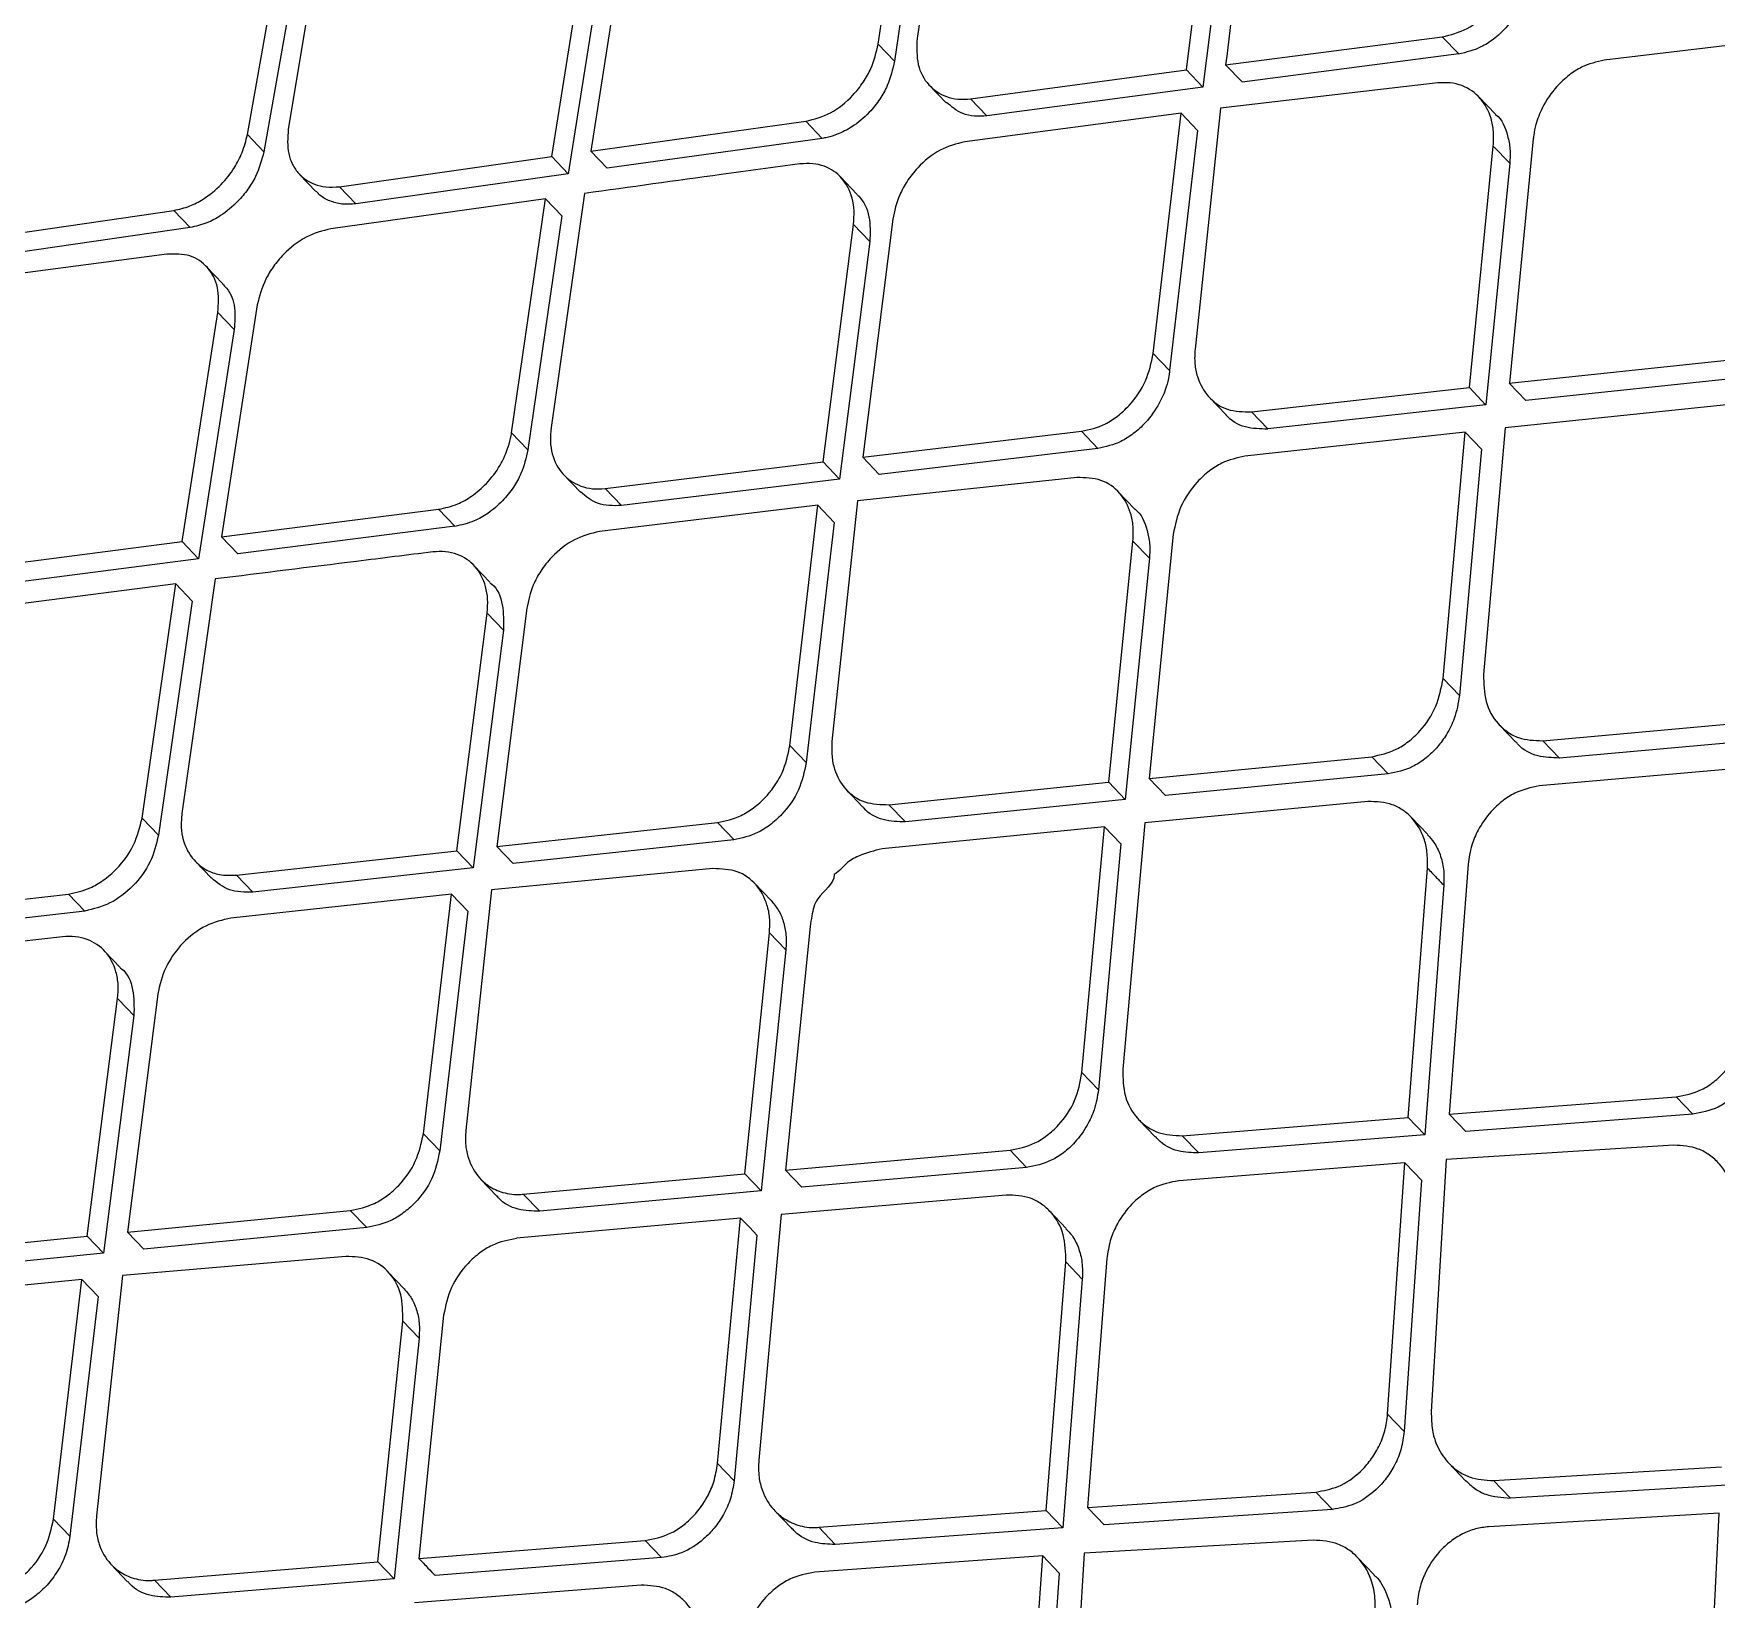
# Model space of a CAD drawing. Extents: x 832 to 912, y 781 to 934.
# Drawn here: x 900.646 to 901.772, y 812.053 to 813.1 of the extents above; entities that cross this region are included whole.
import ezdxf

# ---------------------------------------------------------------- set-up
doc = ezdxf.new("R2010")
doc.units = 0
doc.header["$MEASUREMENT"] = 0
doc.layers.add('1', color=4, linetype='Continuous')

# ---------------------------------------------------------------- blocks, each defined once
blk = doc.blocks.new('2026 SOVEREIGN HL')
at = {"layer": '1', "color": 3, "linetype": 'Continuous', "lineweight": 25}
for p, q in [((69.482, 15.9986), (69.5048, 16.1549)), ((69.5306, 16.1588), (69.508, 16.0023)), ((69.5158, 16.1434), (69.4929, 15.9872)), ((69.6881, 15.9813), (69.7085, 16.1402)), ((69.7195, 16.1287), (69.6991, 15.9698)), ((69.0601, 15.938), (69.087, 16.0901)), ((69.1127, 16.0941), (69.0874, 15.9416)), ((69.098, 16.0786), (69.0711, 15.9266)), ((69.2637, 15.9234), (69.288, 16.0765)), ((69.314, 16.0819), (69.2898, 15.927)), ((69.2989, 16.065), (69.2747, 15.9119)), ((70.1137, 16.0053), (69.9676, 15.9878)), ((69.482, 15.9986), (69.4929, 15.9872)), ((69.7144, 15.9847), (69.8593, 16.0034)), ((69.8593, 16.0034), (69.8703, 15.992)), ((69.7144, 15.9847), (69.7254, 15.9733)), ((69.8703, 15.992), (69.7254, 15.9732)), ((69.5166, 15.9707), (69.5275, 15.9593)), ((69.5438, 15.962), (69.6881, 15.9813)), ((69.6881, 15.9813), (69.6991, 15.9698)), ((69.8563, 15.9726), (69.7109, 15.9557)), ((69.5547, 15.9505), (69.5438, 15.962)), ((69.6991, 15.9698), (69.5547, 15.9505)), ((69.8948, 15.9517), (69.8838, 15.9632)), ((69.6846, 15.9523), (69.54, 15.9332)), ((69.666, 15.7916), (69.6846, 15.9523)), ((69.6956, 15.9408), (69.6846, 15.9523)), ((69.7109, 15.9557), (69.6939, 15.7944)), ((69.0601, 15.938), (69.0711, 15.9266)), ((69.2898, 15.927), (69.4336, 15.947)), ((69.4336, 15.947), (69.4445, 15.9355)), ((69.6956, 15.9408), (69.6769, 15.7801)), ((69.2898, 15.927), (69.3008, 15.9156)), ((69.4445, 15.9355), (69.3008, 15.9156)), ((69.8774, 15.7688), (69.8934, 15.9304)), ((69.8934, 15.9304), (69.9044, 15.9189)), ((69.9201, 15.9352), (69.9042, 15.7717)), ((69.1217, 15.9032), (69.2637, 15.9234)), ((69.2637, 15.9234), (69.2747, 15.9119)), ((69.9044, 15.9189), (69.8884, 15.7573)), ((69.095, 15.9114), (69.1059, 15.9)), ((69.1217, 15.9032), (69.1327, 15.8918)), ((69.2747, 15.9119), (69.1327, 15.8918)), ((69.4678, 15.8982), (69.4568, 15.9097)), ((69.2595, 15.8951), (69.1159, 15.875)), ((69.2368, 15.7386), (69.2595, 15.8951)), ((69.2595, 15.8951), (69.2704, 15.8837)), ((69.2856, 15.8987), (69.2632, 15.742)), ((68.8679, 15.8665), (69.0108, 15.8873)), ((69.0108, 15.8873), (69.0217, 15.8759)), ((69.2704, 15.8837), (69.2477, 15.7272)), ((69.4918, 15.8814), (69.4717, 15.7222)), ((69.0218, 15.8759), (68.8788, 15.8551)), ((69.4452, 15.719), (69.4655, 15.878)), ((69.4655, 15.878), (69.4764, 15.8665)), ((69.0063, 15.8581), (68.8629, 15.839)), ((69.4764, 15.8665), (69.4561, 15.7075)), ((69.0436, 15.8383), (69.0326, 15.8498)), ((69.0667, 15.8241), (69.0428, 15.669)), ((69.0164, 15.6657), (69.0404, 15.819)), ((69.0404, 15.819), (69.0513, 15.8076)), ((69.0513, 15.8076), (69.0273, 15.6542)), ((69.666, 15.7916), (69.6769, 15.7801)), ((69.9041, 15.7717), (70.0519, 15.7874)), ((69.7317, 15.7525), (69.8774, 15.7688)), ((69.8883, 15.7573), (69.8774, 15.7688)), ((69.9041, 15.7717), (69.9152, 15.7602)), ((70.063, 15.7758), (69.9152, 15.7602)), ((69.7036, 15.7621), (69.7145, 15.7507)), ((69.8884, 15.7573), (69.7426, 15.7411)), ((70.0494, 15.7573), (69.9014, 15.7419)), ((69.7317, 15.7525), (69.7426, 15.7411)), ((69.2368, 15.7386), (69.2477, 15.7272)), ((69.4717, 15.7222), (69.618, 15.7395)), ((69.618, 15.7395), (69.6289, 15.728)), ((69.8746, 15.739), (69.7272, 15.7229)), ((69.8598, 15.5742), (69.8746, 15.739)), ((69.8746, 15.739), (69.8856, 15.7275)), ((69.9014, 15.7419), (69.8869, 15.5769)), ((69.629, 15.728), (69.4827, 15.7107)), ((69.8856, 15.7275), (69.8708, 15.5627)), ((69.2994, 15.7012), (69.4452, 15.719)), ((69.4452, 15.719), (69.4561, 15.7076)), ((69.4717, 15.7222), (69.4827, 15.7107)), ((69.2719, 15.7102), (69.2828, 15.6988)), ((69.3103, 15.6898), (69.2994, 15.7012)), ((69.4561, 15.7075), (69.3103, 15.6898)), ((69.615, 15.7086), (69.4682, 15.6931)), ((69.4417, 15.69), (69.2956, 15.6725)), ((69.4229, 15.5294), (69.4417, 15.69)), ((69.4417, 15.69), (69.4526, 15.6785)), ((69.4682, 15.6931), (69.4511, 15.532)), ((69.6537, 15.6875), (69.6426, 15.699)), ((69.0428, 15.669), (69.188, 15.6874)), ((69.1989, 15.676), (69.188, 15.6874)), ((69.4526, 15.6785), (69.4339, 15.5179)), ((69.0428, 15.669), (69.0537, 15.6576)), ((69.1989, 15.676), (69.0537, 15.6576)), ((69.6793, 15.6706), (69.6632, 15.5073)), ((68.8729, 15.6471), (69.0164, 15.6657)), ((69.0273, 15.6542), (69.0164, 15.6657)), ((69.6362, 15.5047), (69.6524, 15.6661)), ((69.6524, 15.6661), (69.6634, 15.6546)), ((69.0273, 15.6542), (68.8838, 15.6357)), ((69.2225, 15.6383), (69.2116, 15.6498)), ((69.6634, 15.6546), (69.6471, 15.4932)), ((69.0122, 15.6374), (68.8671, 15.6189)), ((68.9897, 15.4807), (69.0122, 15.6374)), ((69.0122, 15.6374), (69.0231, 15.6259)), ((69.0386, 15.6407), (69.0163, 15.4838)), ((69.0231, 15.6259), (69.0006, 15.4693)), ((69.2001, 15.4589), (69.2204, 15.6179)), ((69.2204, 15.6179), (69.2313, 15.6065)), ((69.2469, 15.6211), (69.2269, 15.4618)), ((69.2313, 15.6065), (69.2111, 15.4475)), ((69.8598, 15.5742), (69.8708, 15.5627)), ((69.8976, 15.543), (69.9085, 15.5315)), ((69.9265, 15.5325), (70.0765, 15.5459)), ((69.9265, 15.5325), (69.9376, 15.5209)), ((70.0876, 15.5343), (69.9376, 15.5209)), ((69.4229, 15.5294), (69.4339, 15.5179)), ((69.6632, 15.5073), (69.8121, 15.5218)), ((69.8121, 15.5218), (69.8231, 15.5103)), ((69.8231, 15.5103), (69.6741, 15.4958)), ((70.0744, 15.5154), (69.9241, 15.5023)), ((69.4609, 15.4996), (69.4718, 15.4881)), ((69.4892, 15.4897), (69.6361, 15.5047)), ((69.6362, 15.5047), (69.6471, 15.4932)), ((69.6632, 15.5073), (69.6741, 15.4958)), ((69.4892, 15.4897), (69.5002, 15.4782)), ((69.6471, 15.4932), (69.5002, 15.4782)), ((69.8096, 15.4918), (69.6603, 15.4776)), ((68.9897, 15.4807), (69.0006, 15.4693)), ((69.2269, 15.4618), (69.3745, 15.4777)), ((69.3745, 15.4777), (69.3855, 15.4663)), ((69.6603, 15.4776), (69.6456, 15.3128)), ((69.8496, 15.4697), (69.8385, 15.4813)), ((69.3855, 15.4662), (69.2378, 15.4504)), ((69.6333, 15.4749), (69.4847, 15.4601)), ((69.6183, 15.3104), (69.6333, 15.4749)), ((69.6333, 15.4749), (69.6443, 15.4634)), ((69.0529, 15.4426), (69.2001, 15.4589)), ((69.2001, 15.4589), (69.211, 15.4475)), ((69.2269, 15.4618), (69.2378, 15.4504)), ((69.6443, 15.4634), (69.6293, 15.2989)), ((69.0251, 15.4519), (69.036, 15.4405)), ((69.0529, 15.4426), (69.0638, 15.4312)), ((69.211, 15.4475), (69.0638, 15.4312)), ((69.3715, 15.4469), (69.2234, 15.4328)), ((69.8365, 15.2805), (69.8493, 15.4473)), ((69.8765, 15.4498), (69.864, 15.2827)), ((69.2234, 15.4328), (69.2062, 15.2717)), ((69.4104, 15.4255), (69.3994, 15.437)), ((69.8603, 15.4358), (69.8476, 15.2689)), ((68.7938, 15.413), (68.9405, 15.4299)), ((68.9405, 15.4299), (68.9513, 15.4185)), ((69.1966, 15.4299), (69.0491, 15.4138)), ((69.1778, 15.2694), (69.1966, 15.4299)), ((69.2075, 15.4185), (69.1966, 15.4299)), ((68.9514, 15.4185), (68.8047, 15.4016)), ((69.2075, 15.4185), (69.1887, 15.258)), ((69.4364, 15.4083), (69.42, 15.2452)), ((68.9365, 15.4013), (68.7896, 15.3847)), ((69.3928, 15.2428), (69.4093, 15.404)), ((69.4093, 15.404), (69.4202, 15.3926)), ((68.9753, 15.3806), (68.9643, 15.392)), ((69.4202, 15.3926), (69.4038, 15.2313)), ((69.0001, 15.3629), (68.98, 15.2037)), ((68.953, 15.201), (68.9733, 15.36)), ((68.9842, 15.3486), (68.9639, 15.1896)), ((69.6183, 15.3104), (69.6293, 15.2989)), ((69.864, 15.2827), (70.0158, 15.2942)), ((70.0158, 15.2942), (70.0269, 15.2826)), ((69.6563, 15.2789), (69.6672, 15.2675)), ((69.6854, 15.2682), (69.8365, 15.2805)), ((69.8365, 15.2805), (69.8475, 15.269)), ((70.0269, 15.2826), (69.8751, 15.2711)), ((69.1778, 15.2694), (69.1887, 15.258)), ((69.6965, 15.2567), (69.6854, 15.2682)), ((69.8476, 15.2689), (69.6964, 15.2567)), ((70.0142, 15.2619), (69.8618, 15.2522)), ((69.42, 15.2452), (69.5702, 15.2585)), ((69.5812, 15.247), (69.5702, 15.2585)), ((69.8618, 15.2522), (69.8519, 15.0835)), ((69.2161, 15.2392), (69.227, 15.2278)), ((69.2446, 15.2291), (69.3928, 15.2428)), ((69.4038, 15.2313), (69.3928, 15.2428)), ((69.42, 15.2452), (69.431, 15.2337)), ((69.5812, 15.2469), (69.431, 15.2337)), ((69.8343, 15.2501), (69.683, 15.2381)), ((69.8227, 15.082), (69.8343, 15.2501)), ((69.2446, 15.2291), (69.2556, 15.2177)), ((69.4038, 15.2313), (69.2556, 15.2177)), ((69.5676, 15.2285), (69.4172, 15.2155)), ((69.8454, 15.2385), (69.8338, 15.0704)), ((68.98, 15.2037), (69.1289, 15.2182)), ((69.1289, 15.2182), (69.1399, 15.2067)), ((69.6078, 15.2062), (69.5967, 15.2178)), ((69.1399, 15.2067), (68.9909, 15.1923)), ((69.3899, 15.2131), (69.2401, 15.1996)), ((69.3746, 15.0489), (69.3899, 15.2131)), ((69.4172, 15.2155), (69.4021, 15.0511)), ((68.8044, 15.1861), (68.953, 15.201)), ((68.953, 15.201), (68.9639, 15.1896)), ((68.98, 15.2037), (68.9909, 15.1923)), ((69.4009, 15.2016), (69.3856, 15.0374)), ((68.9639, 15.1896), (68.8153, 15.1747)), ((69.1259, 15.1874), (68.9765, 15.1747)), ((69.5943, 15.0174), (69.6075, 15.1838)), ((69.6075, 15.1838), (69.6185, 15.1723)), ((69.635, 15.186), (69.622, 15.0194)), ((68.9494, 15.172), (68.8006, 15.1574)), ((68.9304, 15.0117), (68.9494, 15.172)), ((68.9494, 15.172), (68.9603, 15.1606)), ((68.9765, 15.1747), (68.9591, 15.0138)), ((69.165, 15.1657), (69.154, 15.1772)), ((69.6185, 15.1723), (69.6054, 15.0058)), ((68.9603, 15.1606), (68.9414, 15.0002)), ((69.1473, 14.9832), (69.164, 15.1442)), ((69.164, 15.1442), (69.1749, 15.1327)), ((69.1913, 15.1482), (69.1747, 14.9854)), ((69.1749, 15.1327), (69.1582, 14.9717)), ((69.8227, 15.082), (69.8338, 15.0704)), ((69.3746, 15.0489), (69.3856, 15.0374)), ((69.8637, 15.0491), (69.8748, 15.0374)), ((69.8936, 15.0375), (70.0461, 15.0467)), ((69.8936, 15.0375), (69.9048, 15.0259)), ((69.622, 15.0194), (69.7748, 15.0298)), ((69.7859, 15.0182), (69.7748, 15.0298)), ((69.9048, 15.0259), (70.0572, 15.035)), ((69.4129, 15.0172), (69.4238, 15.0058)), ((69.4422, 15.0063), (69.5943, 15.0174)), ((69.5943, 15.0174), (69.6054, 15.0058)), ((69.7859, 15.0182), (69.6331, 15.0078)), ((70.0445, 15.0157), (69.8903, 15.0066)), ((70.0361, 14.8442), (70.0445, 15.0157)), ((68.9304, 15.0117), (68.9414, 15.0003)), ((69.4422, 15.0063), (69.4532, 14.9947)), ((69.6054, 15.0058), (69.4532, 14.9947)), ((69.1747, 14.9854), (69.3261, 14.9974)), ((69.3261, 14.9974), (69.337, 14.9859)), ((69.7731, 14.9976), (69.6198, 14.989)), ((68.9691, 14.9812), (68.9799, 14.9698)), ((68.9979, 14.9708), (69.1473, 14.9832)), ((69.1582, 14.9717), (69.1473, 14.9832)), ((69.3371, 14.9859), (69.1857, 14.9739)), ((69.5921, 14.9871), (69.4397, 14.9762)), ((69.58, 14.8195), (69.5921, 14.9871)), ((69.6031, 14.9755), (69.5921, 14.9871)), ((69.6198, 14.989), (69.6094, 14.8208)), ((69.8137, 14.9744), (69.8026, 14.986)), ((68.9979, 14.9708), (69.0088, 14.9594)), ((69.1582, 14.9717), (69.0088, 14.9594)), ((69.6031, 14.9755), (69.5911, 14.8079)), ((69.3234, 14.9675), (69.1718, 14.9557))]:
    blk.add_line(p, q, dxfattribs=at)
at = {"layer": '1', "color": 3, "linetype": 'Continuous', "lineweight": 25, "flags": 128}
for points in [[(68.9733, 15.36), (68.9794, 15.3536), (68.9842, 15.3486)], [(69.864, 15.2827), (69.8702, 15.2762), (69.8751, 15.2711)], [(69.8343, 15.2501), (69.8405, 15.2436), (69.8454, 15.2385)], [(69.3899, 15.2131), (69.3961, 15.2067), (69.4009, 15.2016)], [(69.622, 15.0194), (69.6282, 15.0129), (69.6331, 15.0078)]]:
    blk.add_lwpolyline(points, dxfattribs=at)
at = {"layer": '1', "color": 3, "linetype": 'Continuous', "lineweight": 25}
for points, knots in [([(65.4805, 14.9097), (65.4954, 14.905), (65.5217, 14.8965), (65.5566, 14.892), (65.5795, 14.891), (65.5911, 14.8911), (65.5947, 14.8911), (65.5959, 14.8912), (65.5963, 14.8912), (65.5964, 14.8912), (65.5965, 14.8912), (65.5965, 14.8912), (65.5965, 14.8912), (65.5965, 14.8912), (65.5965, 14.8912), (65.5965, 14.8912), (65.6263, 14.8912), (65.6136, 14.8927), (65.6534, 14.8961), (65.6787, 14.9014), (65.7112, 14.9089), (65.7531, 14.9211), (65.8044, 14.9392), (65.8688, 14.966), (65.9413, 15.0004), (66.0228, 15.0438), (66.1029, 15.0899), (66.1643, 15.1274), (66.2072, 15.1546), (66.2337, 15.1716), (66.2606, 15.1891), (66.2878, 15.2071), (66.312, 15.2232), (66.3347, 15.2386), (66.3575, 15.2543), (66.386, 15.274), (66.4202, 15.2979), (66.4842, 15.3434), (66.5681, 15.4049), (66.6612, 15.4756), (66.7204, 15.5216), (66.7506, 15.5453), (66.7612, 15.5536), (66.7733, 15.5632), (66.7947, 15.5801), (66.8274, 15.6062), (66.8676, 15.6387), (66.91, 15.6732), (66.9514, 15.7072), (66.989, 15.7385), (67.0247, 15.7685), (67.0604, 15.7987), (67.1271, 15.8554), (67.2155, 15.9321), (67.316, 16.0216), (67.3812, 16.0806), (67.4181, 16.1144), (67.4427, 16.137), (67.4761, 16.1679), (67.5263, 16.2146), (67.5885, 16.2732), (67.6523, 16.3343), (67.712, 16.3922), (67.7666, 16.4457), (67.8525, 16.5309), (67.9694, 16.6495), (68.1293, 16.8171), (68.2988, 17.0019), (68.4402, 17.1633), (68.5312, 17.2707), (68.5739, 17.3219), (68.6121, 17.3681), (68.6746, 17.4446), (68.7746, 17.5701), (68.8809, 17.7091), (68.9765, 17.8394), (69.0509, 17.9439), (69.1228, 18.0481), (69.192, 18.152), (69.2881, 18.3013), (69.4047, 18.4947), (69.5338, 18.7291), (69.6049, 18.8783), (69.6406, 18.9532)], [0, 0, 0, 0, 0.0215145, 0.0382231, 0.049275, 0.0525309, 0.0536757, 0.054024, 0.054147, 0.0541953, 0.0542155, 0.054224, 0.0542278, 0.0542294, 0.0542302, 0.0542305, 0.0542309, 0.0658663, 0.0777042, 0.0883525, 0.0998255, 0.1142399, 0.1350693, 0.1532576, 0.1775272, 0.2016096, 0.2232694, 0.2424301, 0.2489663, 0.2555068, 0.262051, 0.2685981, 0.2751474, 0.2792478, 0.2845731, 0.2911234, 0.298898, 0.307896, 0.3340976, 0.3537092, 0.36675, 0.3708131, 0.3722312, 0.3732407, 0.3781831, 0.3852569, 0.3930127, 0.4023259, 0.4104546, 0.4174411, 0.4243894, 0.431299, 0.43817, 0.4628618, 0.4817823, 0.4949788, 0.499442, 0.5024858, 0.5087589, 0.5181035, 0.5305057, 0.5433754, 0.5536105, 0.5637453, 0.5737807, 0.6015179, 0.6291484, 0.6641466, 0.6989752, 0.7126168, 0.7191848, 0.7250958, 0.7361294, 0.7580758, 0.7885908, 0.8061617, 0.8237217, 0.8412768, 0.8588323, 0.8763941, 0.9174204, 0.9585978, 1, 1, 1, 1]), ([(69.6065, 18.9129), (69.5782, 18.8534), (69.5244, 18.7406), (69.4354, 18.574), (69.3496, 18.4237), (69.2622, 18.2795), (69.1778, 18.1472), (69.101, 18.0324), (69.035, 17.9367), (68.9684, 17.8426), (68.8878, 17.7323), (68.7904, 17.6033), (68.6745, 17.4558), (68.5395, 17.2906), (68.3885, 17.1137), (68.2269, 16.9324), (68.0418, 16.7332), (67.8338, 16.5193), (67.6042, 16.2948), (67.3935, 16.0987), (67.2045, 15.9301), (67.0438, 15.792), (66.901, 15.6737), (66.7828, 15.5789), (66.6897, 15.5064), (66.6241, 15.4565), (66.5725, 15.4181), (66.5215, 15.3805), (66.4551, 15.3327), (66.3736, 15.2757), (66.2852, 15.2165), (66.2005, 15.1627), (66.1278, 15.119), (66.0684, 15.0855), (66.0187, 15.0592), (65.9717, 15.0358), (65.9213, 15.0128), (65.8659, 14.9909), (65.8185, 14.9764), (65.7886, 14.9702), (65.7838, 14.9668), (65.7814, 14.9651)], [0, 0, 0, 0, 0.035233, 0.066778, 0.094695, 0.119027, 0.145937, 0.166549, 0.18087, 0.197245, 0.216811, 0.239717, 0.265991, 0.295669, 0.328489, 0.361939, 0.395475, 0.44033, 0.485361, 0.530564, 0.564577, 0.598359, 0.628394, 0.653635, 0.674034, 0.689556, 0.697814, 0.709342, 0.725144, 0.745213, 0.76935, 0.79292, 0.813873, 0.832207, 0.84794, 0.863522, 0.884035, 0.909391, 0.937921, 0.968247, 1, 1, 1, 1]), ([(69.641, 17.6616), (69.4833, 17.5178), (69.1657, 17.2279), (68.7018, 16.8035), (68.2618, 16.4006), (67.8608, 16.0334), (67.4617, 15.6678), (67.0552, 15.2956), (66.6322, 14.9086), (66.2807, 14.5874), (65.9979, 14.3293), (65.7814, 14.1317), (65.5638, 13.9332), (65.334, 13.7237), (65.0805, 13.4927), (64.7963, 13.2339), (64.4693, 12.9363), (64.0973, 12.5978), (63.6781, 12.2164), (63.2219, 11.801), (62.7439, 11.3655), (62.4182, 11.0681), (62.2568, 10.9207)], [0, 0, 0, 0, 0.064054, 0.129032, 0.188708, 0.243101, 0.2922, 0.351151, 0.408466, 0.464244, 0.494021, 0.523341, 0.552204, 0.582375, 0.616658, 0.65509, 0.697674, 0.749316, 0.805991, 0.867686, 0.93442, 1, 1, 1, 1]), ([(66.0174, 14.2119), (66.4587, 14.6174), (67.1373, 15.2408), (68.348, 16.3776), (69.1193, 17.1068), (69.6565, 17.6146)], [0, 0, 0, 0, 0.360926, 0.55487, 1, 1, 1, 1]), ([(69.8956, 17.5244), (69.9104, 17.4674), (69.94, 17.3529), (69.9947, 17.1517), (70.0555, 16.9328), (70.1216, 16.6962), (70.1917, 16.4446), (70.2775, 16.1329), (70.3789, 15.7562), (70.4922, 15.3123), (70.6033, 14.8524), (70.6708, 14.5368), (70.7045, 14.3787)], [0, 0, 0, 0, 0.080976, 0.162707, 0.245456, 0.32577, 0.407713, 0.491267, 0.616464, 0.743326, 0.871464, 1, 1, 1, 1]), ([(69.7345, 16.1439), (69.7344, 16.1433), (69.7341, 16.1413), (69.7332, 16.135), (69.7304, 16.1133), (69.724, 16.0622), (69.7182, 16.0154), (69.7144, 15.9847)], [0, 0, 0, 0, 0.0128, 0.037087, 0.1201, 0.423993, 1, 1, 1, 1]), ([(69.8593, 16.0034), (69.865, 16.0049), (69.8763, 16.0077), (69.8915, 16.0204), (69.9029, 16.0372), (69.9056, 16.0497), (69.9069, 16.056)], [0, 0, 0, 0, 0.250053, 0.499979, 0.749971, 1, 1, 1, 1]), ([(69.9179, 16.0445), (69.9171, 16.0399), (69.9156, 16.0317), (69.9098, 16.0198), (69.9026, 16.0098), (69.894, 16.0019), (69.8833, 15.995), (69.8753, 15.9931), (69.8703, 15.9919)], [0, 0, 0, 0, 0.183992, 0.325791, 0.500499, 0.645796, 0.777623, 1, 1, 1, 1]), ([(69.4336, 15.947), (69.4391, 15.9484), (69.4503, 15.9513), (69.4636, 15.9621), (69.4721, 15.9729), (69.4787, 15.9844), (69.4807, 15.9931), (69.482, 15.9986)], [0, 0, 0, 0, 0.249617, 0.499153, 0.643396, 0.775176, 1, 1, 1, 1]), ([(69.508, 16.0023), (69.5078, 15.9963), (69.5074, 15.9844), (69.515, 15.9706), (69.5252, 15.9638), (69.5352, 15.9614), (69.5409, 15.9618), (69.5438, 15.962)], [0, 0, 0, 0, 0.252627, 0.499381, 0.73889, 0.866871, 1, 1, 1, 1]), ([(69.4929, 15.9872), (69.4916, 15.9817), (69.4896, 15.9729), (69.4831, 15.9614), (69.4754, 15.9516), (69.4655, 15.9434), (69.4557, 15.9384), (69.449, 15.9363), (69.4456, 15.9357), (69.4445, 15.9355)], [0, 0, 0, 0, 0.225363, 0.356639, 0.499893, 0.697683, 0.847115, 0.947937, 1, 1, 1, 1]), ([(69.9676, 15.9878), (69.9625, 15.9867), (69.9544, 15.9848), (69.9438, 15.9779), (69.9344, 15.9692), (69.9265, 15.9577), (69.922, 15.9463), (69.9207, 15.9394), (69.9202, 15.9363), (69.9202, 15.9355), (69.9201, 15.9353), (69.9201, 15.9352), (69.9201, 15.9352), (69.9201, 15.9352)], [0, 0, 0, 0, 0.224428, 0.356, 0.499952, 0.716935, 0.872836, 0.967257, 0.991333, 0.997616, 0.99929, 0.999926, 1, 1, 1, 1]), ([(69.8934, 15.9304), (69.8936, 15.9337), (69.8939, 15.9401), (69.8917, 15.9514), (69.8854, 15.9633), (69.8749, 15.9705), (69.8647, 15.973), (69.8592, 15.9727), (69.8563, 15.9726)], [0, 0, 0, 0, 0.134082, 0.262235, 0.499997, 0.745245, 0.871517, 1, 1, 1, 1]), ([(69.5547, 15.9505), (69.5519, 15.9503), (69.5463, 15.95), (69.5364, 15.9521), (69.5311, 15.9567), (69.5277, 15.9596)], [0, 0, 0, 0, 0.270569, 0.537754, 1, 1, 1, 1]), ([(69.8947, 15.9516), (69.8949, 15.9515), (69.8993, 15.9486), (69.9025, 15.9398), (69.905, 15.9285), (69.9046, 15.9221), (69.9044, 15.9189)], [0, 0, 0, 0, 0.016495, 0.500193, 0.74827, 1, 1, 1, 1]), ([(69.0108, 15.8873), (69.0144, 15.8881), (69.021, 15.8896), (69.032, 15.8953), (69.0426, 15.9039), (69.0512, 15.9149), (69.0572, 15.9266), (69.0591, 15.934), (69.0601, 15.938)], [0, 0, 0, 0, 0.162395, 0.300045, 0.500153, 0.683107, 0.82822, 1, 1, 1, 1]), ([(69.0874, 15.9416), (69.087, 15.936), (69.0865, 15.9274), (69.0901, 15.9179), (69.0953, 15.9102), (69.1031, 15.905), (69.1127, 15.9026), (69.1186, 15.903), (69.1217, 15.9032)], [0, 0, 0, 0, 0.244421, 0.370996, 0.500187, 0.723209, 0.854988, 1, 1, 1, 1]), ([(69.0711, 15.9266), (69.0696, 15.921), (69.0673, 15.9123), (69.0605, 15.9012), (69.0528, 15.892), (69.0434, 15.8842), (69.0324, 15.8782), (69.0255, 15.8767), (69.0217, 15.8759)], [0, 0, 0, 0, 0.234126, 0.361309, 0.494948, 0.689981, 0.830476, 1, 1, 1, 1]), ([(69.54, 15.9332), (69.5344, 15.9318), (69.5232, 15.929), (69.5099, 15.9181), (69.5013, 15.9072), (69.4949, 15.8957), (69.4929, 15.8869), (69.4917, 15.8814)], [0, 0, 0, 0, 0.249637, 0.499222, 0.644567, 0.776642, 1, 1, 1, 1]), ([(69.4296, 15.9184), (69.4121, 15.916), (69.364, 15.9095), (69.3161, 15.9029), (69.2856, 15.8987)], [0, 0, 0, 0, 0.364695, 1, 1, 1, 1]), ([(69.4655, 15.878), (69.4657, 15.881), (69.4662, 15.8871), (69.4644, 15.8983), (69.4584, 15.9098), (69.4482, 15.9166), (69.4382, 15.919), (69.4325, 15.9186), (69.4296, 15.9184)], [0, 0, 0, 0, 0.128515, 0.254831, 0.500017, 0.737589, 0.865811, 1, 1, 1, 1]), ([(69.1327, 15.8918), (69.1295, 15.8915), (69.1233, 15.8911), (69.1153, 15.8934), (69.1094, 15.8964), (69.1069, 15.8993), (69.1061, 15.9002)], [0, 0, 0, 0, 0.302236, 0.591521, 0.867868, 1, 1, 1, 1]), ([(69.4677, 15.8981), (69.4681, 15.8977), (69.4722, 15.894), (69.4769, 15.8836), (69.4766, 15.8722), (69.4764, 15.8665)], [0, 0, 0, 0, 0.06129, 0.536986, 1, 1, 1, 1]), ([(69.1159, 15.875), (69.1103, 15.8736), (69.0991, 15.8707), (69.086, 15.8603), (69.0774, 15.85), (69.0705, 15.8388), (69.0682, 15.8299), (69.0667, 15.8241)], [0, 0, 0, 0, 0.249781, 0.499114, 0.63176, 0.759606, 1, 1, 1, 1]), ([(69.0404, 15.819), (69.0407, 15.8248), (69.0414, 15.8363), (69.0342, 15.8498), (69.0222, 15.8583), (69.0116, 15.8581), (69.0063, 15.8581)], [0, 0, 0, 0, 0.247059, 0.500285, 0.750016, 1, 1, 1, 1]), ([(69.0434, 15.8382), (69.0444, 15.8372), (69.0485, 15.8331), (69.0524, 15.8228), (69.0516, 15.8125), (69.0513, 15.8076)], [0, 0, 0, 0, 0.134533, 0.590655, 1, 1, 1, 1]), ([(69.618, 15.7395), (69.6234, 15.7407), (69.6317, 15.7426), (69.6424, 15.7496), (69.6521, 15.7586), (69.662, 15.7729), (69.6646, 15.7853), (69.666, 15.7916)], [0, 0, 0, 0, 0.237267, 0.365803, 0.500615, 0.750215, 1, 1, 1, 1]), ([(69.6939, 15.7944), (69.6937, 15.7912), (69.6934, 15.7848), (69.6958, 15.7735), (69.7023, 15.7618), (69.7151, 15.7528), (69.7261, 15.7526), (69.7317, 15.7525)], [0, 0, 0, 0, 0.135255, 0.263932, 0.500721, 0.74923, 1, 1, 1, 1]), ([(69.6769, 15.7801), (69.6769, 15.7797), (69.6767, 15.7785), (69.6762, 15.7749), (69.6745, 15.7679), (69.6698, 15.757), (69.6621, 15.7461), (69.653, 15.7379), (69.6423, 15.731), (69.6341, 15.7292), (69.6289, 15.728)], [0, 0, 0, 0, 0.017166, 0.047377, 0.146709, 0.29788, 0.500603, 0.642129, 0.772659, 1, 1, 1, 1]), ([(69.7426, 15.741), (69.7375, 15.7411), (69.7271, 15.7413), (69.7178, 15.7464), (69.7146, 15.7506), (69.7146, 15.7507)], [0, 0, 0, 0, 0.482742, 0.98667, 1, 1, 1, 1]), ([(69.188, 15.6874), (69.1923, 15.6883), (69.1997, 15.6899), (69.2107, 15.6962), (69.2207, 15.7047), (69.2289, 15.7156), (69.2338, 15.7261), (69.2359, 15.7336), (69.2366, 15.7373), (69.2368, 15.7386)], [0, 0, 0, 0, 0.190536, 0.330551, 0.500111, 0.694308, 0.842446, 0.944347, 1, 1, 1, 1]), ([(69.2632, 15.742), (69.2629, 15.7389), (69.2624, 15.7328), (69.2642, 15.7217), (69.2702, 15.7101), (69.2807, 15.7032), (69.2908, 15.7007), (69.2965, 15.7011), (69.2994, 15.7012)], [0, 0, 0, 0, 0.129033, 0.255545, 0.500114, 0.741854, 0.868996, 1, 1, 1, 1]), ([(69.2477, 15.7272), (69.2465, 15.7218), (69.2445, 15.7132), (69.238, 15.7016), (69.2306, 15.6924), (69.2216, 15.6847), (69.2107, 15.6785), (69.2033, 15.6769), (69.1989, 15.6759)], [0, 0, 0, 0, 0.220394, 0.353909, 0.502003, 0.669252, 0.808107, 1, 1, 1, 1]), ([(69.7272, 15.7229), (69.722, 15.7217), (69.7138, 15.7199), (69.7031, 15.713), (69.6931, 15.7039), (69.6832, 15.6894), (69.6806, 15.6769), (69.6793, 15.6706)], [0, 0, 0, 0, 0.227622, 0.35866, 0.50073, 0.750195, 1, 1, 1, 1]), ([(69.6524, 15.6661), (69.6526, 15.6694), (69.6529, 15.6759), (69.6506, 15.6872), (69.6442, 15.699), (69.6315, 15.7082), (69.6205, 15.7085), (69.615, 15.7086)], [0, 0, 0, 0, 0.135956, 0.264869, 0.500688, 0.747834, 1, 1, 1, 1]), ([(69.3103, 15.6898), (69.3047, 15.6897), (69.294, 15.6896), (69.2865, 15.696), (69.2829, 15.6991)], [0, 0, 0, 0, 0.5241335, 1, 1, 1, 1]), ([(69.6536, 15.6875), (69.6537, 15.6874), (69.6581, 15.6845), (69.6614, 15.6759), (69.6639, 15.6644), (69.6636, 15.6579), (69.6634, 15.6546)], [0, 0, 0, 0, 0.004244, 0.490992, 0.742971, 1, 1, 1, 1]), ([(69.2956, 15.6725), (69.2899, 15.6711), (69.2786, 15.6683), (69.265, 15.6575), (69.2563, 15.6465), (69.2499, 15.6349), (69.2481, 15.6263), (69.2469, 15.6211)], [0, 0, 0, 0, 0.249576, 0.49913, 0.651202, 0.785503, 1, 1, 1, 1]), ([(69.1841, 15.6588), (69.1671, 15.6567), (69.1185, 15.6507), (69.0701, 15.6446), (69.0386, 15.6407)], [0, 0, 0, 0, 0.3504492, 1, 1, 1, 1]), ([(69.2204, 15.6179), (69.2207, 15.621), (69.2211, 15.6272), (69.2192, 15.6383), (69.2132, 15.6499), (69.2028, 15.6569), (69.1927, 15.6593), (69.187, 15.659), (69.1841, 15.6588)], [0, 0, 0, 0, 0.129972, 0.256809, 0.500116, 0.740015, 0.867598, 1, 1, 1, 1]), ([(69.2223, 15.638), (69.2227, 15.6378), (69.2273, 15.6348), (69.2316, 15.6237), (69.2314, 15.6122), (69.2313, 15.6065)], [0, 0, 0, 0, 0.046732, 0.526232, 1, 1, 1, 1]), ([(69.8869, 15.5769), (69.887, 15.5706), (69.8872, 15.5582), (69.8945, 15.5454), (69.9028, 15.5382), (69.9124, 15.5329), (69.9209, 15.5327), (69.9265, 15.5325)], [0, 0, 0, 0, 0.249751, 0.499433, 0.62844, 0.75497, 1, 1, 1, 1]), ([(69.8121, 15.5218), (69.8177, 15.523), (69.8262, 15.5248), (69.8369, 15.5318), (69.8466, 15.5408), (69.8562, 15.5552), (69.8586, 15.5679), (69.8598, 15.5742)], [0, 0, 0, 0, 0.23872, 0.366833, 0.500571, 0.749929, 1, 1, 1, 1]), ([(69.8708, 15.5627), (69.8699, 15.5576), (69.8684, 15.5486), (69.8626, 15.537), (69.858, 15.5306), (69.8531, 15.525), (69.8478, 15.5202), (69.8371, 15.5132), (69.8286, 15.5114), (69.8231, 15.5103)], [0, 0, 0, 0, 0.20341, 0.355205, 0.485565, 0.503048, 0.636388, 0.763791, 1, 1, 1, 1]), ([(69.4511, 15.532), (69.451, 15.5286), (69.4507, 15.5222), (69.4531, 15.5109), (69.4596, 15.4992), (69.4725, 15.4901), (69.4837, 15.4898), (69.4892, 15.4897)], [0, 0, 0, 0, 0.137599, 0.267053, 0.500755, 0.751145, 1, 1, 1, 1]), ([(69.9375, 15.5209), (69.9327, 15.5211), (69.9226, 15.5214), (69.9128, 15.5265), (69.9091, 15.5311), (69.9087, 15.5317)], [0, 0, 0, 0, 0.4410681, 0.9338301, 1, 1, 1, 1]), ([(69.3745, 15.4777), (69.3799, 15.4789), (69.3882, 15.4807), (69.399, 15.4875), (69.406, 15.4938), (69.4125, 15.5016), (69.4195, 15.513), (69.4216, 15.5231), (69.4229, 15.5294)], [0, 0, 0, 0, 0.232684, 0.36213, 0.50007, 0.593307, 0.75042, 1, 1, 1, 1]), ([(69.4339, 15.5179), (69.4326, 15.5117), (69.4299, 15.4992), (69.4198, 15.4849), (69.4099, 15.476), (69.3991, 15.4692), (69.3908, 15.4674), (69.3855, 15.4662)], [0, 0, 0, 0, 0.250013, 0.499913, 0.639035, 0.768904, 1, 1, 1, 1]), ([(69.9241, 15.5023), (69.9186, 15.5011), (69.91, 15.4993), (69.8993, 15.4923), (69.8906, 15.4843), (69.8836, 15.4741), (69.8783, 15.4619), (69.8772, 15.454), (69.8765, 15.4498)], [0, 0, 0, 0, 0.237458, 0.365726, 0.499824, 0.69125, 0.831059, 1, 1, 1, 1]), ([(69.5002, 15.4782), (69.4952, 15.4783), (69.4848, 15.4786), (69.4754, 15.4837), (69.4721, 15.488), (69.4719, 15.4882)], [0, 0, 0, 0, 0.469394, 0.969062, 1, 1, 1, 1]), ([(69.8493, 15.4473), (69.8494, 15.451), (69.8495, 15.4579), (69.8467, 15.4695), (69.8412, 15.4792), (69.8333, 15.4861), (69.8237, 15.4914), (69.8152, 15.4916), (69.8096, 15.4918)], [0, 0, 0, 0, 0.144957, 0.276762, 0.500139, 0.627821, 0.75378, 1, 1, 1, 1]), ([(68.9405, 15.4299), (68.9453, 15.4309), (68.9532, 15.4326), (68.9641, 15.4391), (68.9747, 15.4481), (68.9852, 15.4625), (68.9882, 15.4747), (68.9897, 15.4807)], [0, 0, 0, 0, 0.211982, 0.346764, 0.500479, 0.750289, 1, 1, 1, 1]), ([(69.0163, 15.4838), (69.016, 15.4807), (69.0155, 15.4745), (69.0174, 15.4634), (69.0229, 15.453), (69.032, 15.4459), (69.042, 15.4422), (69.049, 15.4425), (69.0529, 15.4426)], [0, 0, 0, 0, 0.130846, 0.257937, 0.499913, 0.678506, 0.821466, 1, 1, 1, 1]), ([(69.0006, 15.4693), (68.9991, 15.4632), (68.9962, 15.4509), (68.9841, 15.4347), (68.9684, 15.4226), (68.957, 15.4199), (68.9514, 15.4185)], [0, 0, 0, 0, 0.250001, 0.500013, 0.749997, 1, 1, 1, 1]), ([(69.8495, 15.4696), (69.851, 15.4679), (69.8544, 15.4641), (69.8581, 15.4563), (69.8606, 15.4466), (69.8604, 15.4394), (69.8603, 15.4358)], [0, 0, 0, 0, 0.192338, 0.449813, 0.718962, 1, 1, 1, 1]), ([(69.4847, 15.4601), (69.4794, 15.4589), (69.4712, 15.457), (69.4597, 15.4505), (69.4562, 15.4451), (69.4526, 15.443), (69.4528, 15.4364), (69.4407, 15.4297), (69.4378, 15.4168), (69.4368, 15.4106), (69.4364, 15.4083)], [0, 0, 0, 0, 0.232166, 0.361863, 0.499923, 0.500136, 0.500166, 0.749325, 0.906253, 1, 1, 1, 1]), ([(69.4093, 15.404), (69.4094, 15.4074), (69.4098, 15.4139), (69.4074, 15.4252), (69.4009, 15.437), (69.3882, 15.4464), (69.3771, 15.4467), (69.3715, 15.4469)], [0, 0, 0, 0, 0.138359, 0.268056, 0.500753, 0.749546, 1, 1, 1, 1]), ([(69.8493, 15.4473), (69.8513, 15.4452), (69.855, 15.4413), (69.8587, 15.4375), (69.8603, 15.4358)], [0, 0, 0, 0, 0.5599681, 1, 1, 1, 1]), ([(69.0638, 15.4312), (69.0583, 15.4312), (69.0475, 15.4311), (69.0399, 15.4375), (69.0361, 15.4407)], [0, 0, 0, 0, 0.5095464, 1, 1, 1, 1]), ([(69.4104, 15.4255), (69.412, 15.4235), (69.4155, 15.4194), (69.4188, 15.4116), (69.4207, 15.4025), (69.4204, 15.3959), (69.4202, 15.3926)], [0, 0, 0, 0, 0.231772, 0.481019, 0.737081, 1, 1, 1, 1]), ([(69.0491, 15.4138), (69.0434, 15.4125), (69.032, 15.4099), (69.0168, 15.3981), (69.009, 15.3874), (69.003, 15.3758), (69.0015, 15.369), (69.0001, 15.3629)], [0, 0, 0, 0, 0.249797, 0.499634, 0.721557, 0.749978, 1, 1, 1, 1]), ([(68.9733, 15.36), (68.9735, 15.3631), (68.974, 15.3693), (68.972, 15.3805), (68.9659, 15.3922), (68.9554, 15.3992), (68.9451, 15.4017), (68.9394, 15.4015), (68.9365, 15.4013)], [0, 0, 0, 0, 0.131917, 0.259423, 0.500185, 0.742426, 0.869401, 1, 1, 1, 1]), ([(68.9751, 15.3804), (68.9754, 15.3802), (68.9799, 15.3773), (68.9844, 15.3661), (68.9843, 15.3544), (68.9842, 15.3486)], [0, 0, 0, 0, 0.030404, 0.51394, 1, 1, 1, 1]), ([(70.0158, 15.2942), (70.0216, 15.2953), (70.0303, 15.297), (70.0411, 15.3041), (70.0507, 15.313), (70.0601, 15.3275), (70.0622, 15.3404), (70.0633, 15.3468)], [0, 0, 0, 0, 0.243073, 0.370059, 0.500528, 0.749784, 1, 1, 1, 1]), ([(70.0744, 15.3352), (70.0739, 15.3311), (70.0729, 15.3236), (70.068, 15.3112), (70.061, 15.3005), (70.0521, 15.2923), (70.0414, 15.2854), (70.0326, 15.2837), (70.0269, 15.2826)], [0, 0, 0, 0, 0.157999, 0.2946, 0.502885, 0.63267, 0.758863, 1, 1, 1, 1]), ([(69.5702, 15.2585), (69.5758, 15.2596), (69.5845, 15.2614), (69.5952, 15.2683), (69.605, 15.2772), (69.6147, 15.2915), (69.6171, 15.3041), (69.6183, 15.3104)], [0, 0, 0, 0, 0.240676, 0.368347, 0.500608, 0.749911, 1, 1, 1, 1]), ([(69.6456, 15.3128), (69.6457, 15.3066), (69.6459, 15.2942), (69.6532, 15.2814), (69.6616, 15.274), (69.6713, 15.2688), (69.6798, 15.2684), (69.6854, 15.2682)], [0, 0, 0, 0, 0.249655, 0.499343, 0.629593, 0.756551, 1, 1, 1, 1]), ([(69.6293, 15.2989), (69.6286, 15.2944), (69.6273, 15.2864), (69.6217, 15.2743), (69.6147, 15.2644), (69.6062, 15.2567), (69.5954, 15.2498), (69.5868, 15.2481), (69.5812, 15.2469)], [0, 0, 0, 0, 0.177486, 0.320285, 0.500909, 0.633435, 0.7609, 1, 1, 1, 1]), ([(69.1289, 15.2182), (69.1344, 15.2193), (69.1429, 15.2211), (69.1537, 15.2279), (69.1637, 15.2367), (69.1737, 15.2508), (69.1764, 15.2632), (69.1778, 15.2694)], [0, 0, 0, 0, 0.236747, 0.365381, 0.500556, 0.750092, 1, 1, 1, 1]), ([(69.2062, 15.2717), (69.206, 15.2684), (69.2057, 15.2619), (69.2082, 15.2506), (69.2135, 15.2412), (69.2219, 15.2339), (69.231, 15.2297), (69.2396, 15.2285), (69.2441, 15.2291), (69.2446, 15.2291)], [0, 0, 0, 0, 0.138872, 0.266377, 0.501202, 0.625726, 0.792255, 0.974134, 1, 1, 1, 1]), ([(69.6965, 15.2567), (69.6918, 15.2568), (69.6817, 15.2572), (69.6719, 15.2623), (69.668, 15.267), (69.6674, 15.2677)], [0, 0, 0, 0, 0.427016, 0.915134, 1, 1, 1, 1]), ([(70.0553, 15.2155), (70.0551, 15.2218), (70.0545, 15.2344), (70.0469, 15.2477), (70.0383, 15.2554), (70.0284, 15.261), (70.0198, 15.2615), (70.0142, 15.2619)], [0, 0, 0, 0, 0.249592, 0.499423, 0.630833, 0.75813, 1, 1, 1, 1]), ([(69.1887, 15.258), (69.1874, 15.2517), (69.1847, 15.2392), (69.1745, 15.2251), (69.1646, 15.2164), (69.1538, 15.2096), (69.1453, 15.2079), (69.1399, 15.2067)], [0, 0, 0, 0, 0.25094, 0.501567, 0.636546, 0.764767, 1, 1, 1, 1]), ([(69.2556, 15.2177), (69.2507, 15.2178), (69.2404, 15.2181), (69.2309, 15.2231), (69.2274, 15.2275), (69.2271, 15.2279)], [0, 0, 0, 0, 0.4532286, 0.9475809, 1, 1, 1, 1]), ([(69.6075, 15.1838), (69.6074, 15.19), (69.6071, 15.2025), (69.5998, 15.2153), (69.5915, 15.2227), (69.5818, 15.228), (69.5732, 15.2283), (69.5676, 15.2285)], [0, 0, 0, 0, 0.24969, 0.499359, 0.628314, 0.754863, 1, 1, 1, 1]), ([(69.683, 15.2381), (69.6773, 15.237), (69.6687, 15.2352), (69.6579, 15.2283), (69.6489, 15.2201), (69.6417, 15.2097), (69.6366, 15.1975), (69.6356, 15.19), (69.635, 15.186)], [0, 0, 0, 0, 0.239328, 0.367169, 0.499929, 0.705305, 0.841586, 1, 1, 1, 1]), ([(69.6076, 15.206), (69.609, 15.2045), (69.6125, 15.2009), (69.6162, 15.1932), (69.6188, 15.1833), (69.6186, 15.176), (69.6185, 15.1723)], [0, 0, 0, 0, 0.177251, 0.437785, 0.712044, 1, 1, 1, 1]), ([(69.2401, 15.1995), (69.2345, 15.1984), (69.226, 15.1967), (69.2152, 15.1899), (69.2053, 15.1811), (69.1953, 15.1669), (69.1927, 15.1545), (69.1913, 15.1482)], [0, 0, 0, 0, 0.236885, 0.365564, 0.500652, 0.750076, 1, 1, 1, 1]), ([(69.164, 15.1442), (69.164, 15.1503), (69.164, 15.1624), (69.1558, 15.1771), (69.1427, 15.1867), (69.1315, 15.1872), (69.1259, 15.1874)], [0, 0, 0, 0, 0.250121, 0.500068, 0.751175, 1, 1, 1, 1]), ([(69.1649, 15.1657), (69.1665, 15.1639), (69.1699, 15.16), (69.1733, 15.1522), (69.1754, 15.143), (69.1751, 15.1362), (69.1749, 15.1327)], [0, 0, 0, 0, 0.214443, 0.467227, 0.72905, 1, 1, 1, 1]), ([(69.7748, 15.0298), (69.7798, 15.0307), (69.7904, 15.0326), (69.8029, 15.0413), (69.8116, 15.0511), (69.8172, 15.0603), (69.8213, 15.0708), (69.8223, 15.0782), (69.8227, 15.082)], [0, 0, 0, 0, 0.210771, 0.446677, 0.57495, 0.709897, 0.851552, 1, 1, 1, 1]), ([(69.8519, 15.0835), (69.852, 15.0793), (69.8521, 15.0717), (69.8556, 15.0601), (69.8615, 15.0507), (69.8693, 15.0438), (69.8794, 15.0383), (69.888, 15.0378), (69.8936, 15.0375)], [0, 0, 0, 0, 0.165202, 0.303748, 0.500078, 0.633282, 0.761108, 1, 1, 1, 1]), ([(69.8338, 15.0704), (69.8333, 15.0665), (69.8323, 15.0589), (69.828, 15.0482), (69.8222, 15.039), (69.8134, 15.0293), (69.8011, 15.0208), (69.7907, 15.019), (69.7859, 15.0182)], [0, 0, 0, 0, 0.152983, 0.297892, 0.434811, 0.563759, 0.797062, 1, 1, 1, 1]), ([(69.3261, 14.9974), (69.3318, 14.9985), (69.3405, 15.0002), (69.3514, 15.0071), (69.3602, 15.015), (69.3674, 15.0252), (69.3727, 15.0372), (69.3739, 15.0448), (69.3746, 15.0489)], [0, 0, 0, 0, 0.242283, 0.369251, 0.499828, 0.69819, 0.836274, 1, 1, 1, 1]), ([(69.4021, 15.0511), (69.402, 15.0473), (69.4018, 15.0402), (69.4048, 15.0286), (69.4103, 15.0192), (69.4188, 15.0117), (69.4282, 15.0071), (69.4371, 15.0056), (69.4416, 15.0062), (69.4422, 15.0063)], [0, 0, 0, 0, 0.153132, 0.283114, 0.502405, 0.626622, 0.793319, 0.975022, 1, 1, 1, 1]), ([(69.3856, 15.0374), (69.385, 15.0334), (69.3838, 15.0257), (69.3789, 15.0149), (69.3727, 15.0057), (69.3636, 14.9964), (69.3515, 14.9884), (69.3416, 14.9867), (69.3371, 14.9859)], [0, 0, 0, 0, 0.15892, 0.308132, 0.447701, 0.577622, 0.807671, 1, 1, 1, 1]), ([(69.8749, 15.0375), (69.8768, 15.0357), (69.8808, 15.0319), (69.8905, 15.0267), (69.8991, 15.0262), (69.9048, 15.0258)], [0, 0, 0, 0, 0.238469, 0.503885, 1, 1, 1, 1]), ([(68.8812, 14.9609), (68.8868, 14.962), (68.8954, 14.9637), (68.9063, 14.9705), (68.9163, 14.9791), (68.9264, 14.9931), (68.9291, 15.0055), (68.9304, 15.0117)], [0, 0, 0, 0, 0.240146, 0.367921, 0.500558, 0.750055, 1, 1, 1, 1]), ([(68.9591, 15.0138), (68.959, 15.0103), (68.9587, 15.0037), (68.9612, 14.9924), (68.9666, 14.9831), (68.975, 14.9757), (68.9843, 14.9715), (68.993, 14.9702), (68.9974, 14.9708), (68.9979, 14.9708)], [0, 0, 0, 0, 0.143614, 0.271933, 0.501796, 0.626185, 0.796223, 0.977558, 1, 1, 1, 1]), ([(69.4532, 14.9947), (69.4487, 14.9949), (69.4388, 14.9952), (69.4288, 15.0003), (69.4247, 15.0051), (69.424, 15.0059)], [0, 0, 0, 0, 0.409491, 0.891754, 1, 1, 1, 1]), ([(69.8903, 15.0066), (69.8874, 15.0062), (69.8814, 15.0055), (69.8727, 15.002), (69.8645, 14.9968), (69.8555, 14.9885), (69.8484, 14.9777), (69.8438, 14.9653), (69.8429, 14.9581), (69.8425, 14.9544)], [0, 0, 0, 0, 0.124827, 0.249781, 0.375023, 0.500611, 0.721568, 0.853681, 1, 1, 1, 1]), ([(68.9414, 15.0002), (68.9406, 14.996), (68.9391, 14.9879), (68.9334, 14.9768), (68.9265, 14.9676), (68.917, 14.9587), (68.9052, 14.9518), (68.8961, 14.9502), (68.8921, 14.9495)], [0, 0, 0, 0, 0.171093, 0.329102, 0.473958, 0.60568, 0.828863, 1, 1, 1, 1]), ([(69.8144, 14.9511), (69.8144, 14.9552), (69.8144, 14.9615), (69.8114, 14.9733), (69.806, 14.9833), (69.7974, 14.991), (69.7874, 14.9967), (69.7788, 14.9972), (69.7731, 14.9976)], [0, 0, 0, 0, 0.162311, 0.250231, 0.499792, 0.631994, 0.759502, 1, 1, 1, 1]), ([(69.1747, 14.9854), (69.1768, 14.9833), (69.1804, 14.9794), (69.1841, 14.9756), (69.1857, 14.9739)], [0, 0, 0, 0, 0.559979, 1, 1, 1, 1]), ([(69.0088, 14.9594), (69.0041, 14.9595), (68.994, 14.9598), (68.9844, 14.9648), (68.9806, 14.9693), (68.9801, 14.9699)], [0, 0, 0, 0, 0.43328, 0.921002, 1, 1, 1, 1]), ([(69.4397, 14.9762), (69.4339, 14.9751), (69.4252, 14.9734), (69.4143, 14.9665), (69.4051, 14.9583), (69.3978, 14.9477), (69.3928, 14.9356), (69.3918, 14.9284), (69.3912, 14.9246)], [0, 0, 0, 0, 0.241174, 0.368522, 0.500006, 0.714854, 0.848754, 1, 1, 1, 1]), ([(69.8136, 14.9743), (69.814, 14.974), (69.8178, 14.9707), (69.8218, 14.963), (69.8255, 14.9514), (69.8255, 14.9437), (69.8255, 14.9394)], [0, 0, 0, 0, 0.04371, 0.415939, 0.681673, 1, 1, 1, 1]), ([(69.3636, 14.9226), (69.3634, 14.9288), (69.3632, 14.9412), (69.3558, 14.9541), (69.3474, 14.9615), (69.3376, 14.9669), (69.329, 14.9672), (69.3234, 14.9675)], [0, 0, 0, 0, 0.249602, 0.499291, 0.629513, 0.756485, 1, 1, 1, 1])]:
    blk.add_open_spline(points, degree=3, knots=knots, dxfattribs=at)

msp = doc.modelspace()

# ---------------------------------------------------------------- block references
at = {"layer": '1'}
msp.add_blockref('2026 SOVEREIGN HL', (831.7292, 797.0948), dxfattribs=at)

doc.saveas('drawing.dxf')
